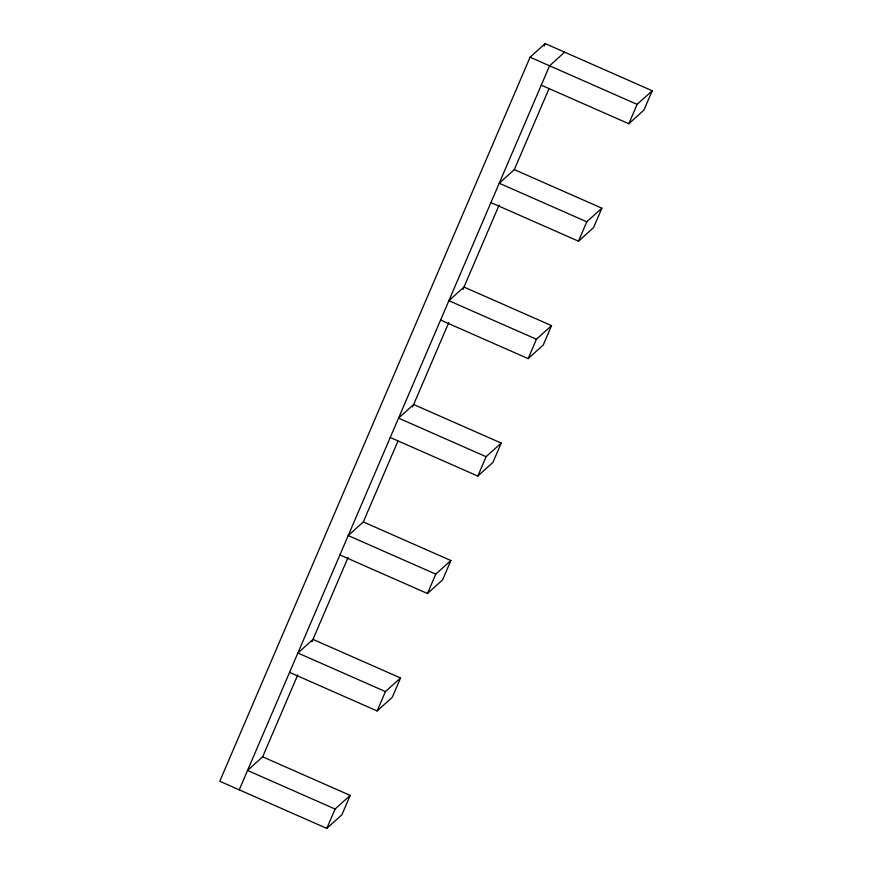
<?xml version="1.0" encoding="UTF-8"?>
<svg xmlns="http://www.w3.org/2000/svg" width="872" height="872" viewBox="0 0 872 872"><rect width="100%" height="100%" fill="white"/><g stroke="black" fill="none" stroke-linecap="round" stroke-linejoin="round"><path stroke-width="1.31" d="M541.261 85.162L628.821 123.737L643.918 110.123L652.223 90.753L545.207 43.6L530.1 57.214L219.777 781.247L326.793 828.4L341.9 814.786L350.195 795.417L262.646 756.831L247.539 770.456L335.099 809.031L350.195 795.417M544.128 46.096L545.207 43.6M239.233 789.825L549.556 65.792L564.664 52.167M262.646 756.831L297.755 674.906M311.936 641.814L348.092 557.459M363.319 521.947L450.879 560.522L435.771 574.136L348.211 535.561L363.319 521.947L397.894 441.254M412.609 406.93L448.764 322.575M462.945 289.482L499.1 205.127M514.327 169.615L601.887 208.19L586.78 221.804L499.22 183.229L514.327 169.615L548.913 88.922M326.793 828.4L335.099 809.031M289.569 672.377L377.129 710.953L385.435 691.583L400.542 677.969L312.983 639.394L297.875 653.008L385.435 691.583M339.917 554.941L427.465 593.516L435.771 574.136M390.253 437.493L477.802 476.068L486.107 456.699L501.215 443.085L413.655 404.499L398.548 418.124L486.107 456.699M440.589 320.046L528.149 358.621L536.443 339.252L551.551 325.638L463.991 287.062L448.884 300.677L536.443 339.252M490.925 202.609L578.485 241.184L586.78 221.804M628.821 123.737L637.116 104.368L652.223 90.753M400.542 677.969L392.237 697.338L377.129 710.953M450.879 560.522L442.573 579.902L427.465 593.516M501.215 443.085L492.909 462.454L477.802 476.068M551.551 325.638L543.245 345.007L528.149 358.621M601.887 208.19L593.581 227.57L578.485 241.184M530.1 57.214L637.116 104.368"/></g></svg>
